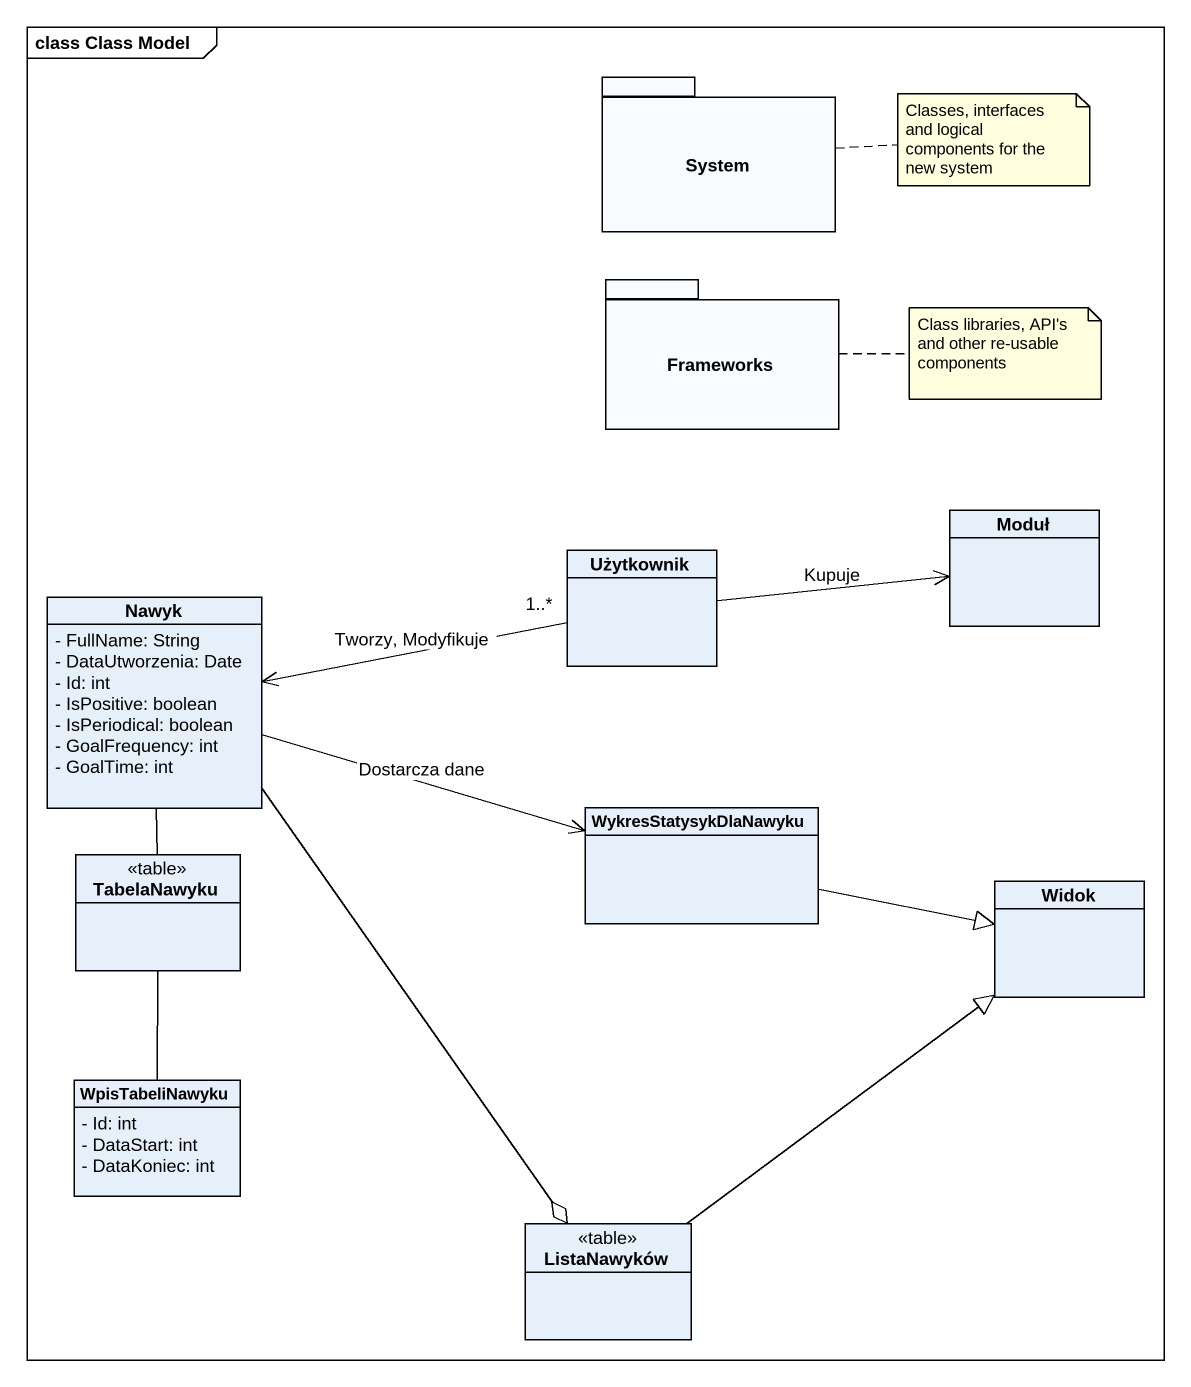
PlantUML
@startuml
mainframe class Class Model
hide circle
hide empty members
skinparam classAttributeIconSize 0
package System {
}
package Frameworks {
}
class Moduł
class Użytkownik
class Nawyk {
  - FullName: String
  - DataUtworzenia: Date
  - Id: int
  - IsPositive: boolean
  - IsPeriodical: boolean
  - GoalFrequency: int
  - GoalTime: int
}
class WykresStatysykDlaNawyku
class TabelaNawyku <<table>>
class Widok
class WpisTabeliNawyku {
  - Id: int
  - DataStart: int
  - DataKoniec: int
}
class ListaNawyków <<table>>
Użytkownik -right-> Moduł : Kupuje
Użytkownik "1..*" -left-> Nawyk : Tworzy, Modyfikuje
Nawyk -right-> WykresStatysykDlaNawyku : Dostarcza dane
Nawyk -- TabelaNawyku
Nawyk --o ListaNawyków
WykresStatysykDlaNawyku -right-|> Widok
TabelaNawyku -- WpisTabeliNawyku
ListaNawyków -up-|> Widok
note right of System : Classes, interfaces and logical components for the new system
note right of Frameworks : Class libraries, API's and other re-usable components
@enduml
